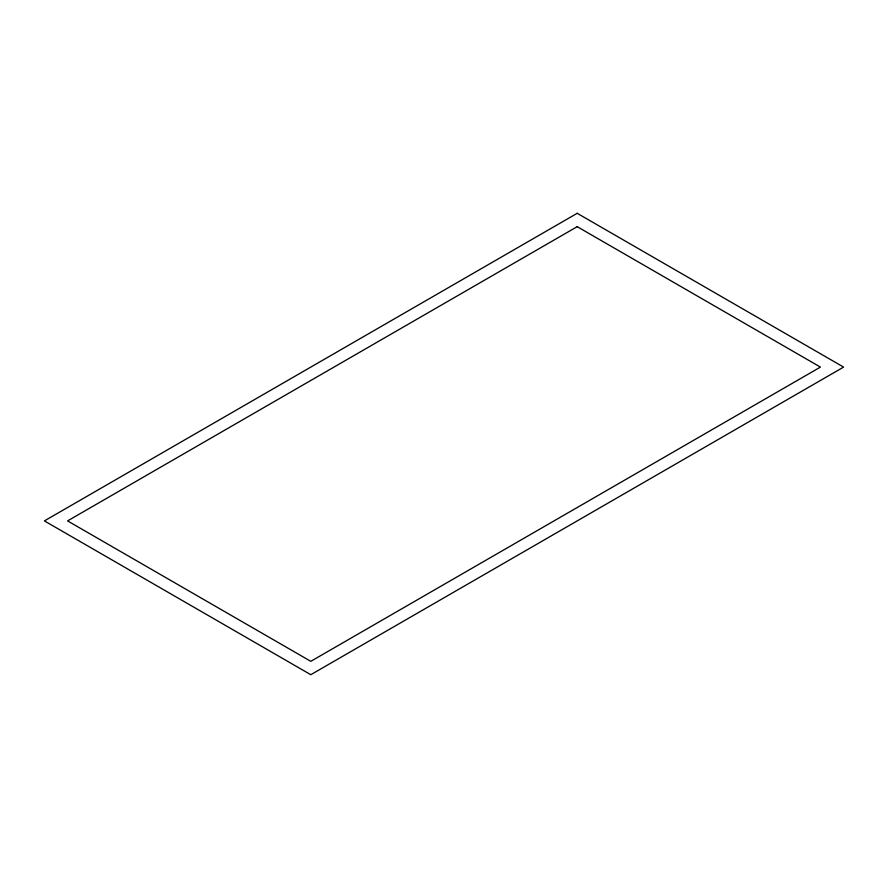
<?xml version="1.0" encoding="UTF-8"?>
<svg xmlns="http://www.w3.org/2000/svg" width="888" height="888" viewBox="0 0 888 888"><rect width="100%" height="100%" fill="white"/><g stroke="black" fill="none" stroke-linecap="round" stroke-linejoin="round"><path stroke-width="1.33" d="M577.2 213.298L44.4 520.901L310.8 674.702L843.6 367.099L577.2 213.298M577.2 226.673L67.577 520.901L310.8 661.327L820.423 367.099L577.2 226.673"/></g></svg>
